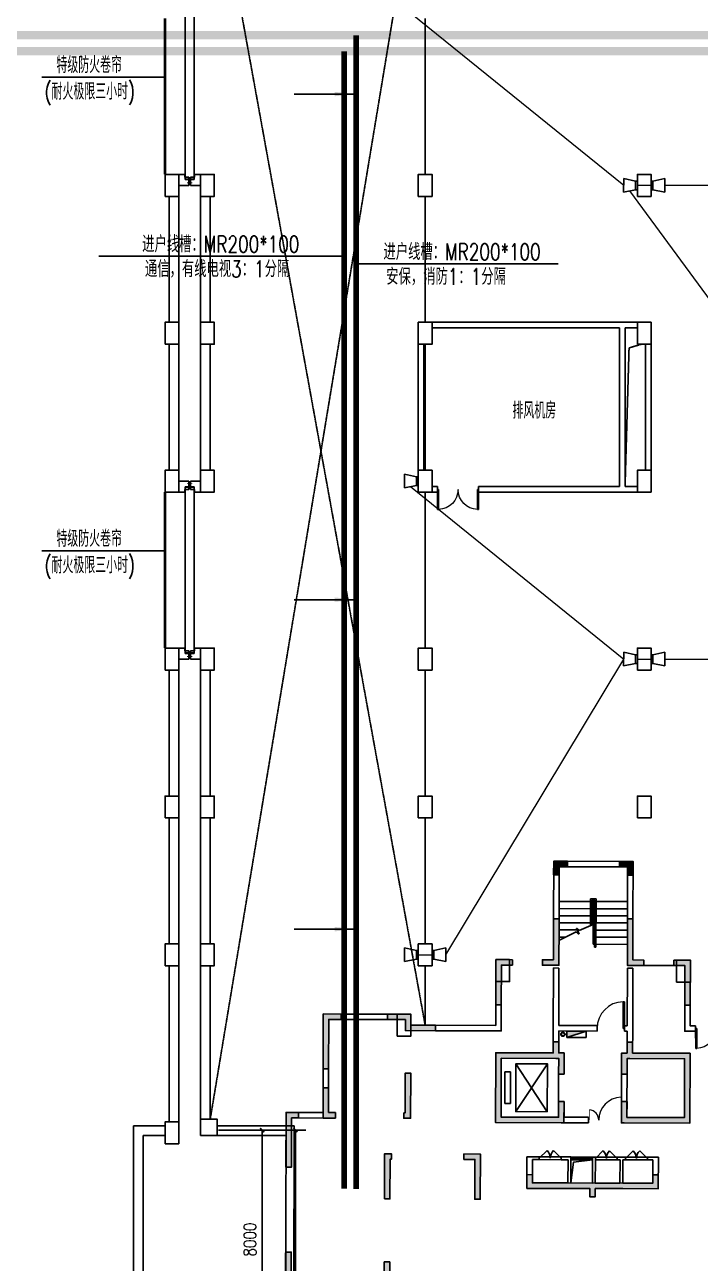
# Model space of a CAD drawing. Extents: x -781653 to 929899, y -295171 to 30012.
# Drawn here: x 326631 to 351299, y -183668 to -138438 of the extents above; entities that cross this region are included whole.
import ezdxf
from ezdxf.enums import TextEntityAlignment as Align

# ---------------------------------------------------------------- set-up
doc = ezdxf.new("R2010")
doc.units = 0
doc.header["$LTSCALE"] = 10
doc.header["$MEASUREMENT"] = 0
for name, pattern in [('BORDER', [1.75, 0.5, -0.25, 0.5, -0.25, 0, -0.25]), ('CENTER', [2, 1.25, -0.25, 0.25, -0.25]), ('DASH', [0.35, 0.25, -0.1]), ('DASHED', [0.75, 0.5, -0.25])]:
    doc.linetypes.add(name, pattern=pattern)
doc.layers.get('0').update_dxf_attribs({"linetype": 'CONTINUOUS'})
doc.layers.get('Defpoints').update_dxf_attribs({"linetype": 'CONTINUOUS'})
for name, color, linetype in [('A-STAIRS', 9, 'CONTINUOUS'), ('COLUMN', 1, 'CONTINUOUS'), ('DIM_ELEV', 3, 'CONTINUOUS'), ('DIM_SYMB', 3, 'CONTINUOUS'), ('DOTE', 8, 'CENTER'), ('HT-TEXT', 7, 'CONTINUOUS'), ('JPS-X', 1, 'BORDER'), ('JPS-XHS', 7, 'CONTINUOUS'), ('LVTRY', 6, 'CONTINUOUS'), ('PUB_DIM', 3, 'CONTINUOUS'), ('RD-equip', 3, 'CONTINUOUS'), ('RD-text', 4, 'CONTINUOUS'), ('solid', 252, 'CONTINUOUS'), ('STAIR', 9, 'CONTINUOUS'), ('TEXT', 7, 'CONTINUOUS'), ('wall', 8, 'CONTINUOUS'), ('wall-jg', 7, 'CONTINUOUS'), ('WINDOW', 4, 'CONTINUOUS'), ('结构墙', 1, 'CONTINUOUS'), ('铺地', 30, 'CONTINUOUS')]:
    doc.layers.add(name, color=color, linetype=linetype)
doc.layers.add('RD-line', color=2, linetype='CONTINUOUS', lineweight=0)
doc.layers.get('DOTE').off()
doc.styles.add('_TEL_DIM', font='SIMPLEX', dxfattribs={"width": 0.8, "height": 3.5, "bigfont": 'HZTXT'})
doc.styles.add('DIM_FONT', font='SIMPLEX', dxfattribs={"width": 0.8, "bigfont": 'HZTXT'})
doc.styles.add('FS2', font='tjromans.shx', dxfattribs={"width": 0.8, "bigfont": 'tjhztxt.shx'})
doc.linetypes.add('BRA', pattern='A,2.8,-0.1,["B",_TEL_DIM,S=0.07,R=0,X=0,Y=-0.12],-0.25', length=3.15)
doc.dimstyles.new('DIMN300', dxfattribs={"dimscale": 3, "dimtxt": 300, "dimasz": 100, "dimexe": 250, "dimexo": 300, "dimgap": 150, "dimtad": 1, "dimdec": 0, "dimzin": 0, "dimdsep": 46, "dimtxsty": 'DIM_FONT', "dimblk": 'ARCHTICK', "dimcen": 0.09, "dimclrt": 7, "dimazin": 2, "dimtfac": 1, "dimtdec": 0, "dimtix": 1, "dimtmove": 2, "dimatfit": 3, "dimfxl": 0, "dimtolj": 1, "dimtzin": 0, "dimarcsym": 0})

# ---------------------------------------------------------------- blocks, each defined once
blk = doc.blocks.new('DXHS')
at = {"layer": 'JPS-XHS'}
blk.add_hatch(color=256, dxfattribs=at).paths.add_polyline_path([(-350, 240), (-350, 0), (350, 0)])
at = {"layer": 'JPS-XHS', "linetype": 'Continuous'}
for p, q in [((-350, 240), (-350, 0)), ((-350, 240), (350, 240)), ((-350, 0), (350, 0)), ((350, 240), (350, 0))]:
    blk.add_line(p, q, dxfattribs=at)
at = {"layer": 'JPS-XHS'}
blk.add_line((-350, 240), (350, 0), dxfattribs=at)
blk = doc.blocks.new('FF')
at = {"linetype": 'Continuous'}
for radius in [75, 60]:
    blk.add_circle((0, 0), radius, dxfattribs=at)
blk = doc.blocks.new('$DorLib2D$00000001')
for p, q in [((0.45, 0.975), (0.5, 0.975)), ((0.45, 0), (0.45, 0.975)), ((0.5, 0), (0.5, 0.975)), ((0.5, 0), (0.45, 0))]:
    blk.add_line(p, q)
at = {"lineweight": 13}
blk.add_arc((0.475, 0), 0.975, 91.4693, 180, dxfattribs=at)
blk = doc.blocks.new('$DorLib2D$00000116')
at = {"color": 0}
for p, q in [((-0.5, 0), (-0.146, 0.354)), ((0.5, 0), (0.146, 0.354))]:
    blk.add_line(p, q, dxfattribs=at)
for centre, start, end in [((-0.5, 0), 0, 45), ((0.5, 0), 135, 180)]:
    blk.add_arc(centre, 0.5, start, end, dxfattribs=at)
blk = doc.blocks.new('$WINLIB2D$00000001')
for p, q in [((-0.5, 0.5), (0.5, 0.5)), ((-0.5, 0.5), (-0.5, -0.5)), ((0.5, 0.167), (-0.5, 0.167)), ((0.5, -0.5), (0.5, 0.5)), ((0.5, -0.167), (-0.5, -0.167)), ((-0.5, -0.5), (0.5, -0.5))]:
    blk.add_line(p, q)
blk = doc.blocks.new('$DorLib2D$00000025')
at = {"const_width": 0.02}
for points in [[(0.481, -0.001), (0.481, 0.691)], [(-0.481, 0.001), (-0.481, 0.308)]]:
    blk.add_lwpolyline(points, dxfattribs=at)
at = {"lineweight": 13}
for centre, radius, start, end in [((0.505, -0.002), 0.699, 91.9397, 179.7238), ((-0.501, 0.003), 0.307, 359.7899, 85.7508)]:
    blk.add_arc(centre, radius, start, end, dxfattribs=at)
blk = doc.blocks.new('A$C5AD35C69')
at = {"layer": 'solid'}
for points in [[(9950, 8925), (10150, 8925), (10150, 9700), (9950, 9700), (9950, 10100), (9750, 10100), (9750, 9700), (7650, 9700), (7650, 7150), (10150, 7150), (10150, 7925), (9950, 7925), (9950, 7350), (7850, 7350), (7850, 9500), (9950, 9500)], [(12450, 8925), (12250, 8925), (12250, 9700), (12450, 9700), (12450, 10100), (12650, 10100), (12650, 9700), (14750, 9700), (14750, 7150), (12250, 7150), (12250, 7925), (12450, 7925), (12450, 7350), (14550, 7350), (14550, 9500), (12450, 9500)], [(9000, 4950), (9000, 5250), (8800, 5250), (8800, 4750), (11100, 4750), (11100, 4450), (11300, 4450), (11300, 4750), (13600, 4750), (13600, 5250), (13400, 5250), (13400, 4950)]]:
    blk.add_hatch(color=8, dxfattribs=at).paths.add_polyline_path(points)
at = {"layer": 'DIM_SYMB', "color": 8}
blk.add_lwpolyline([(11850, 13670, 0, 0, 0), (11850, 15593, 0, 0, 0), (10550, 15593, 0, 0, 0), (10550, 14750, 80, 0, 0), (10550, 14450, 0, 0, 0)], format="xyseb", dxfattribs=at)
at = {"layer": 'JPS-X', "color": 8, "const_width": 50}
blk.add_lwpolyline([(10175, 10380), (10250, 10380)], dxfattribs=at)
at = {"layer": 'LVTRY', "color": 8}
blk.add_lwpolyline([(10400, 4950), (10498, 5706), (11200, 5800)], dxfattribs=at)
at = {"layer": 'STAIR', "color": 8}
for p, q in [((11100, 15230), (9950, 15230)), ((11100, 14970), (9950, 14970)), ((11100, 15330), (11100, 14352)), ((11300, 15330), (11100, 15330)), ((11150, 15280), (11150, 14374)), ((11250, 15280), (11150, 15280)), ((11200, 15230), (11150, 15230)), ((11200, 14970), (11150, 14970)), ((11200, 15230), (11200, 14397)), ((11200, 15230), (11250, 15230)), ((11200, 15230), (11200, 13670)), ((11200, 14970), (11250, 14970)), ((11250, 15280), (11250, 13570)), ((11300, 15330), (11300, 13570)), ((11300, 15230), (12450, 15230)), ((11300, 14970), (12450, 14970)), ((11100, 14710), (9950, 14710)), ((11200, 14710), (11150, 14710)), ((11200, 14710), (11250, 14710)), ((11300, 14710), (12450, 14710)), ((11100, 14450), (9950, 14450)), ((10613, 14190), (9950, 14190)), ((9950, 13804), (10582, 14119)), ((10582, 14119), (10688, 14037)), ((10583, 14253), (10689, 14172)), ((10688, 14037), (10583, 14253)), ((10689, 14172), (11200, 14397)), ((11200, 14450), (11150, 14450)), ((11200, 14450), (11250, 14450)), ((11200, 14190), (11250, 14190)), ((11300, 14450), (12450, 14450)), ((11300, 14190), (12450, 14190)), ((10203, 13930), (9950, 13930)), ((11200, 13930), (11250, 13930)), ((11200, 13670), (11250, 13670)), ((11250, 13570), (11300, 13570)), ((11300, 13930), (12450, 13930)), ((11300, 13670), (12450, 13670)), ((8390, 9300), (9540, 7550)), ((8390, 7550), (9540, 9300)), ((9950, 8925), (9950, 7925)), ((10050, 5900), (9250, 5900)), ((12100, 5900), (11300, 5900)), ((13200, 5900), (12400, 5900)), ((9250, 5800), (10050, 5800)), ((11300, 5800), (12100, 5800)), ((12400, 5800), (13200, 5800))]:
    blk.add_line(p, q, dxfattribs=at)
for points in [[(9540, 7550), (9540, 9300), (8390, 9300), (8390, 7550)], [(8190, 7850), (8190, 9000), (7990, 9000), (7990, 7850)]]:
    blk.add_lwpolyline(points, close=True, dxfattribs=at)
at = {"layer": 'wall', "color": 8}
for p, q in [((9750, 12800), (9750, 10600)), ((9950, 12800), (9750, 12800)), ((9950, 12800), (9950, 10700)), ((12450, 10700), (12450, 12800)), ((12450, 12800), (12650, 12800)), ((12650, 10600), (12650, 12800)), ((9750, 10600), (9750, 9700)), ((11350, 10700), (9950, 10700)), ((9950, 10500), (11350, 10500)), ((9950, 10500), (9950, 9700)), ((11350, 10500), (11350, 10700)), ((12450, 10700), (12350, 10700)), ((12350, 10700), (12350, 10500)), ((12350, 10500), (12450, 10500)), ((12450, 9700), (12450, 10500)), ((12650, 9700), (12650, 10600)), ((7650, 9700), (7650, 7150)), ((9750, 9700), (7650, 9700)), ((7850, 9500), (7850, 7350)), ((9850, 9500), (7850, 9500)), ((9950, 9500), (9850, 9500)), ((10150, 9700), (9950, 9700)), ((9950, 9500), (9950, 8925)), ((10150, 8925), (10150, 9700)), ((12250, 9700), (12450, 9700)), ((12250, 9700), (12250, 7350)), ((12450, 9500), (12550, 9500)), ((12450, 9500), (12450, 7350)), ((12550, 9500), (14550, 9500)), ((12650, 9700), (14750, 9700)), ((14550, 9500), (14550, 7350)), ((14750, 9700), (14750, 7150)), ((9950, 8925), (10150, 8925)), ((10150, 7925), (9950, 7925)), ((9950, 7925), (9950, 7350)), ((10150, 7350), (10150, 7925)), ((7850, 7350), (9950, 7350)), ((11050, 7350), (10150, 7350)), ((11050, 7150), (11050, 7350)), ((12250, 7350), (12250, 7150)), ((14550, 7350), (12450, 7350)), ((7650, 7150), (10058, 7150)), ((10050, 7150), (11050, 7150)), ((12250, 7150), (12350, 7150)), ((14750, 7150), (12342, 7150)), ((8800, 5900), (8800, 4750)), ((9250, 5900), (8800, 5900)), ((9250, 5800), (9250, 5900)), ((10400, 5900), (10050, 5900)), ((10050, 5900), (10050, 5800)), ((10400, 5800), (10400, 5900)), ((11300, 5900), (11200, 5900)), ((11200, 5900), (11200, 5800)), ((11300, 5800), (11300, 5900)), ((12300, 5900), (12100, 5900)), ((12100, 5900), (12100, 5800)), ((12400, 5900), (12300, 5900)), ((12400, 5800), (12400, 5900)), ((13600, 5900), (13200, 5900)), ((13200, 5900), (13200, 5800)), ((13600, 5900), (13600, 4750)), ((9000, 5800), (9000, 4950)), ((9000, 5800), (9250, 5800)), ((10050, 5800), (10300, 5800)), ((10300, 5800), (10300, 4950)), ((10400, 5800), (10400, 4950)), ((11200, 5800), (11200, 4950)), ((11300, 5800), (11300, 4950)), ((12100, 5800), (12200, 5800)), ((12200, 5800), (12200, 4950)), ((12300, 5800), (12300, 4950)), ((12300, 5800), (12400, 5800)), ((13200, 5800), (13400, 5800)), ((13400, 5800), (13400, 4950)), ((8800, 4750), (10400, 4750)), ((9000, 4950), (10300, 4950)), ((10400, 4950), (11200, 4950)), ((10400, 4750), (11100, 4750)), ((11100, 4750), (11100, 4450)), ((11200, 4950), (11200, 4950)), ((11300, 4950), (12200, 4950)), ((11300, 4750), (12300, 4750)), ((11300, 4750), (11300, 4450)), ((11300, 4750), (11300, 4750)), ((12300, 4950), (13400, 4950)), ((12300, 4750), (13600, 4750)), ((11300, 4450), (11100, 4450))]:
    blk.add_line(p, q, dxfattribs=at)
at = {"layer": 'wall-jg', "color": 8}
for points in [[(9950, 8925), (10150, 8925), (10150, 9700), (9950, 9700), (9950, 10100), (9750, 10100), (9750, 9700), (7650, 9700), (7650, 7150), (10150, 7150), (10150, 7925), (9950, 7925), (9950, 7350), (7850, 7350), (7850, 9500), (9950, 9500), (9950, 8925)], [(12450, 8925), (12250, 8925), (12250, 9700), (12450, 9700), (12450, 10100), (12650, 10100), (12650, 9700), (14750, 9700), (14750, 7150), (12250, 7150), (12250, 7925), (12450, 7925), (12450, 7350), (14550, 7350), (14550, 9500), (12450, 9500), (12450, 8925)], [(13400, 5250), (13600, 5250), (13600, 4750), (11300, 4750), (11300, 4450), (11100, 4450), (11100, 4750), (8800, 4750), (8800, 5250), (9000, 5250), (9000, 4950), (13400, 4950), (13400, 5250)]]:
    blk.add_lwpolyline(points, dxfattribs=at)
at = {"layer": 'WINDOW', "color": 8, "linetype": 'DASH'}
for p, q in [((10150, 8925), (9950, 8925)), ((9950, 7925), (10150, 7925))]:
    blk.add_line(p, q, dxfattribs=at)
at = {"layer": 'JPS-X', "color": 8}
blk.add_blockref('FF', (10100, 10380), dxfattribs=at)
at = {"layer": 'JPS-XHS', "color": 8, "xscale": -1, "rotation": 180}
blk.add_blockref('DXHS', (10600, 10500), dxfattribs=at)
at = {"layer": 'WINDOW', "color": 8}
for name, p, xscale, yscale, zscale in [('$DorLib2D$00000001', (11850, 10600), 999.9999999999999, 999.9999999999999, -1000), ('$DorLib2D$00000025', (11650, 7250), 1200, 1200, -1200), ('$DorLib2D$00000116', (11700, 5850), -800.0000000000001, 800.0000000000001, -800), ('$DorLib2D$00000116', (12800, 5850), 800.0000000000001, 800.0000000000001, 800)]:
    blk.add_blockref(name, p, dxfattribs=dict(at, xscale=xscale, yscale=yscale, zscale=zscale))
at = {"layer": 'WINDOW', "color": 8, "zscale": 800}
for name, p, xscale, yscale, rotation in [('$DorLib2D$00000116', (9650, 5850), 800, 800, 359.9999999999978), ('$WINLIB2D$00000001', (10800, 5850), -800.0000000000001, 100, 180)]:
    blk.add_blockref(name, p, dxfattribs=dict(at, xscale=xscale, yscale=yscale, rotation=rotation))
blk = doc.blocks.new('A$C57C73F62')
at = {"layer": 'solid'}
h = blk.add_hatch(color=256, dxfattribs=at)
h.paths.add_polyline_path([(9850, 16700), (9750, 16700), (9750, 16600), (9850, 16600)])
h.paths.add_polyline_path([(10250, 16700), (9850, 16700), (9850, 16600), (10250, 16600)])
h.paths.add_polyline_path([(10250, 16600), (9850, 16600), (9850, 16200), (9950, 16200), (9950, 16500), (10250, 16500)])
h.paths.add_polyline_path([(9850, 16600), (9750, 16600), (9750, 16200), (9850, 16200)])
h = blk.add_hatch(color=256, dxfattribs=at)
h.paths.add_polyline_path([(12550, 16700), (12150, 16700), (12150, 16600), (12550, 16600)])
h.paths.add_polyline_path([(12650, 16700), (12550, 16700), (12550, 16600), (12650, 16600)])
h.paths.add_polyline_path([(12650, 16600), (12550, 16600), (12550, 16200), (12650, 16200)])
h.paths.add_polyline_path([(12550, 16600), (12150, 16600), (12150, 16500), (12450, 16500), (12450, 16200), (12550, 16200)])
for points in [[(9350, 13100), (9350, 12900), (9950, 12900), (9950, 14400), (9950, 14600), (9750, 14600), (9750, 13100)], [(12650, 13100), (12650, 14600), (12450, 14600), (12450, 14400), (12450, 12900), (13050, 12900), (13050, 13100)], [(7650, 13100), (7650, 11450), (7850, 11450), (7850, 12900), (8250, 12900), (8250, 13100)], [(14550, 12900), (14550, 11450), (14750, 11450), (14750, 13100), (14150, 13100), (14150, 12900)], [(1350, 11100), (1350, 9100), (1550, 9100), (1550, 10900), (2000, 10900), (2000, 11100)], [(4550, 10700), (4550, 11100), (3700, 11100), (3700, 10900), (4350, 10900), (4350, 10500), (5450, 10500), (5450, 10700)], [(9950, 8925), (10150, 8925), (10150, 9700), (9950, 9700), (9950, 10100), (9750, 10100), (9750, 9700), (7650, 9700), (7650, 7150), (10150, 7150), (10150, 7925), (9950, 7925), (9950, 7350), (7850, 7350), (7850, 9500), (9950, 9500)], [(12450, 8925), (12250, 8925), (12250, 9700), (12450, 9700), (12450, 10100), (12650, 10100), (12650, 9700), (14750, 9700), (14750, 7150), (12250, 7150), (12250, 7925), (12450, 7925), (12450, 7350), (14550, 7350), (14550, 9500), (12450, 9500)], [(4350, 7500), (4300, 7500), (4300, 7300), (4550, 7300), (4550, 8950), (4350, 8950)], [(1550, 7500), (1550, 8400), (1350, 8400), (1350, 7300), (1800, 7300), (1800, 7500)], [(0, 7500), (0, 5500), (200, 5500), (200, 7300), (450, 7300), (450, 7500)], [(3800, 5800), (3850, 5800), (3850, 6000), (3600, 6000), (3600, 4350), (3800, 4350)], [(6900, 5800), (6900, 4350), (7100, 4350), (7100, 6000), (6500, 6000), (6500, 5800)], [(9000, 4950), (9000, 5250), (8800, 5250), (8800, 4750), (11100, 4750), (11100, 4450), (11300, 4450), (11300, 4750), (13600, 4750), (13600, 5250), (13400, 5250), (13400, 4950)], [(1000, 400), (1000, 600), (200, 600), (200, 2400), (0, 2400), (0, 400)], [(2800, 600), (2800, 400), (3800, 400), (3800, 1300), (4100, 1300), (4100, 1500), (3800, 1500), (3800, 2050), (3600, 2050), (3600, 600)]]:
    blk.add_hatch(color=256, dxfattribs=at).paths.add_polyline_path(points)
at = {"layer": 'wall-jg'}
for points in [[(9750, 16200), (9950, 16200), (9950, 16500), (10250, 16500), (10250, 16700), (9750, 16700), (9750, 16200)], [(12650, 16200), (12450, 16200), (12450, 16500), (12150, 16500), (12150, 16700), (12650, 16700), (12650, 16200)], [(8250, 13100), (7650, 13100), (7650, 11450), (7850, 11450), (7850, 12900), (8250, 12900), (8250, 13100)], [(14150, 13100), (14750, 13100), (14750, 11450), (14550, 11450), (14550, 12900), (14150, 12900), (14150, 13100)], [(9950, 8925), (10150, 8925), (10150, 9700), (9950, 9700), (9950, 10100), (9750, 10100), (9750, 9700), (7650, 9700), (7650, 7150), (10150, 7150), (10150, 7925), (9950, 7925), (9950, 7350), (7850, 7350), (7850, 9500), (9950, 9500), (9950, 8925)], [(12450, 8925), (12250, 8925), (12250, 9700), (12450, 9700), (12450, 10100), (12650, 10100), (12650, 9700), (14750, 9700), (14750, 7150), (12250, 7150), (12250, 7925), (12450, 7925), (12450, 7350), (14550, 7350), (14550, 9500), (12450, 9500), (12450, 8925)], [(4300, 7500), (4300, 7300), (4550, 7300), (4550, 8950), (4350, 8950), (4350, 7500), (4300, 7500)], [(3600, 4350), (3800, 4350), (3800, 5800), (3850, 5800), (3850, 6000), (3600, 6000), (3600, 4350)], [(13400, 5250), (13600, 5250), (13600, 4750), (11300, 4750), (11300, 4450), (11100, 4450), (11100, 4750), (8800, 4750), (8800, 5250), (9000, 5250), (9000, 4950), (13400, 4950), (13400, 5250)], [(0, 400), (1000, 400), (1000, 600), (200, 600), (200, 2400), (0, 2400), (0, 400)], [(3800, 1500), (3800, 2050), (3600, 2050), (3600, 600), (2800, 600), (2800, 400), (3800, 400), (3800, 1300), (4100, 1300), (4100, 1500), (3800, 1500)]]:
    blk.add_lwpolyline(points, dxfattribs=at)
for points in [[(9750, 14600), (9750, 13100), (9350, 13100), (9350, 12900), (9950, 12900), (9950, 14400), (9950, 14400), (9950, 14600)], [(12450, 14600), (12650, 14600), (12650, 13100), (13050, 13100), (13050, 12900), (12450, 12900), (12450, 14400), (12450, 14400)], [(1350, 11100), (1350, 9100), (1550, 9100), (1550, 10900), (2000, 10900), (2000, 11100)], [(5450, 10500), (4350, 10500), (4350, 10900), (3700, 10900), (3700, 11100), (4550, 11100), (4550, 10700), (5450, 10700)], [(1550, 7500), (1800, 7500), (1800, 7300), (1350, 7300), (1350, 8400), (1550, 8400)], [(450, 7300), (200, 7300), (200, 5500), (0, 5500), (0, 7500), (450, 7500)], [(6500, 6000), (6500, 5800), (6900, 5800), (6900, 4350), (7100, 4350), (7100, 6000)]]:
    blk.add_lwpolyline(points, close=True, dxfattribs=at)
blk = doc.blocks.new('$DorLib2D$00000002')
for p, q in [((-0.5, 0), (-0.5, 0.4875)), ((-0.475, 0.4875), (-0.5, 0.4875)), ((-0.475, 0), (-0.475, 0.4875)), ((0.475, 0), (0.475, 0.4875)), ((0.475, 0.4875), (0.5, 0.4875)), ((0.5, 0), (0.5, 0.4875)), ((-0.5, 0), (-0.475, 0)), ((0.5, 0), (0.475, 0))]:
    blk.add_line(p, q)
at = {"lineweight": 13}
for centre, start, end in [((-0.4875, 0), 0, 88.53072), ((0.4875, 0), 91.46928, 180)]:
    blk.add_arc(centre, 0.4875, start, end, dxfattribs=at)
blk = doc.blocks.new('_ARROW')
blk.add_solid([(0, 0), (-1, 0.1), (-1, -0.1)])
blk = doc.blocks.new('A$C0FE76EBE')
at = {"layer": 'COLUMN'}
for points in [[(-95437, 41447), (-94937, 41447), (-94937, 42247), (-95437, 42247)], [(-94137, 41447), (-93637, 41447), (-93637, 42247), (-94137, 42247)], [(-86187, 41447), (-85687, 41447), (-85687, 42247), (-86187, 42247)], [(-78187, 41447), (-77687, 41447), (-77687, 42247), (-78187, 42247)], [(-95437, 36047), (-94937, 36047), (-94937, 36847), (-95437, 36847)], [(-94137, 36047), (-93637, 36047), (-93637, 36847), (-94137, 36847)], [(-86187, 36047), (-85687, 36047), (-85687, 36847), (-86187, 36847)], [(-78187, 36047), (-77687, 36047), (-77687, 36847), (-78187, 36847)], [(-95437, 30647), (-94937, 30647), (-94937, 31447), (-95437, 31447)], [(-94137, 30647), (-93637, 30647), (-93637, 31447), (-94137, 31447)], [(-86187, 30647), (-85687, 30647), (-85687, 31447), (-86187, 31447)], [(-78187, 30647), (-77687, 30647), (-77687, 31447), (-78187, 31447)], [(-95437, 24147), (-94937, 24147), (-94937, 24947), (-95437, 24947)], [(-94137, 24147), (-93637, 24147), (-93637, 24947), (-94137, 24947)], [(-86187, 24147), (-85687, 24147), (-85687, 24947), (-86187, 24947)], [(-78187, 24147), (-77687, 24147), (-77687, 24947), (-78187, 24947)], [(-95437, 18747), (-94937, 18747), (-94937, 19547), (-95437, 19547)], [(-94137, 18747), (-93637, 18747), (-93637, 19547), (-94137, 19547)], [(-86187, 18747), (-85687, 18747), (-85687, 19547), (-86187, 19547)], [(-78187, 18747), (-77687, 18747), (-77687, 19547), (-78187, 19547)], [(-95437, 13347), (-94937, 13347), (-94937, 14147), (-95437, 14147)], [(-94137, 13347), (-93637, 13347), (-93637, 14147), (-94137, 14147)], [(-86187, 13347), (-85687, 13347), (-85687, 14147), (-86187, 14147)], [(-83352, 12772), (-82852, 12772), (-82852, 13572), (-83352, 13572)], [(-76752, 12754), (-76252, 12754), (-76252, 13554), (-76752, 13554)], [(-86957, 10779), (-86457, 10779), (-86457, 11579), (-86957, 11579)], [(-94137, 7147), (-93537, 7147), (-93537, 7747), (-94137, 7747)], [(-95437, 6847), (-94937, 6847), (-94937, 7647), (-95437, 7647)]]:
    blk.add_lwpolyline(points, close=True, dxfattribs=at)
at = {"layer": '结构墙'}
for p, q in [((-94937, 42247), (-94712, 42247)), ((-94712, 42147), (-94712, 42247)), ((-94712, 42147), (-94562, 42147)), ((-94562, 41847), (-94562, 42147)), ((-94512, 41847), (-94512, 42147)), ((-94512, 42147), (-94362, 42147)), ((-94362, 42147), (-94362, 42247)), ((-94362, 42247), (-94137, 42247)), ((-94937, 41847), (-94562, 41847)), ((-94512, 41847), (-94137, 41847)), ((-94937, 31047), (-94562, 31047)), ((-94562, 31047), (-94562, 30747)), ((-94512, 31047), (-94137, 31047)), ((-94512, 31047), (-94512, 30747)), ((-94937, 30647), (-94712, 30647)), ((-94712, 30747), (-94562, 30747)), ((-94712, 30747), (-94712, 30647)), ((-94512, 30747), (-94362, 30747)), ((-94362, 30747), (-94362, 30647)), ((-94362, 30647), (-94137, 30647)), ((-94937, 24947), (-94712, 24947)), ((-94712, 24847), (-94712, 24947)), ((-94362, 24847), (-94362, 24947)), ((-94362, 24947), (-94137, 24947)), ((-94937, 24547), (-94562, 24547)), ((-94712, 24847), (-94562, 24847)), ((-94562, 24547), (-94562, 24847)), ((-94512, 24547), (-94512, 24847)), ((-94512, 24847), (-94362, 24847)), ((-94512, 24547), (-94137, 24547)), ((-95437, 7497), (-96587, 7497)), ((-90717, 7497), (-93537, 7497)), ((-90717, 7497), (-90732, 1190)), ((-95437, 7147), (-96237, 7147)), ((-91018, 7147), (-94137, 7147)), ((-91018, 7147), (-91033, 891))]:
    blk.add_line(p, q, dxfattribs=at)
at = {"layer": '结构墙', "linetype": 'ByBlock'}
for p, q in [((-94937, 41647), (-94937, 31247)), ((-94137, 31247), (-94137, 41647)), ((-95287, 41447), (-95287, 36847)), ((-93787, 36847), (-93787, 41447)), ((-95287, 36047), (-95287, 31447)), ((-93787, 31447), (-93787, 36047)), ((-95287, 24147), (-95287, 19547)), ((-94937, 24347), (-94937, 7147)), ((-94137, 7147), (-94137, 24347)), ((-93787, 19547), (-93787, 24147)), ((-95287, 18747), (-95287, 14147)), ((-93787, 14147), (-93787, 18747)), ((-95287, 13347), (-95287, 7647)), ((-93787, 7747), (-93787, 13347)), ((-96587, 7497), (-96587, -353)), ((-96237, 7147), (-96237, -12653))]:
    blk.add_line(p, q, dxfattribs=at)
blk = doc.blocks.new('_ArchTick')
at = {"color": 0, "linetype": 'ByBlock', "const_width": 0.4}
blk.add_lwpolyline([(-0.5, -0.5), (0.5, 0.5)], dxfattribs=at)
blk = doc.blocks.new('*D153')
at = {"layer": 'Defpoints', "color": 0}
for p in [(158164, 63141), (160213, 63141), (158164, 55141)]:
    blk.add_point(p, dxfattribs=at)
at = {"layer": 'PUB_DIM', "color": 0, "lineweight": -2}
for p, q in [((158614, 63141), (160588, 63141)), ((160213, 55141), (160213, 63141)), ((158614, 55141), (160588, 55141))]:
    blk.add_line(p, q, dxfattribs=at)
at = {"layer": 'PUB_DIM', "color": 0, "lineweight": -2, "xscale": 150, "yscale": 150, "zscale": 150}
for p, rotation in [((160213, 63141), 90), ((160213, 55141), 270)]:
    blk.add_blockref('_ArchTick', p, dxfattribs=dict(at, rotation=rotation))
at = {"layer": 'PUB_DIM', "color": 7, "insert": (159763, 59141), "char_height": 450, "attachment_point": 5, "rotation": 90, "style": 'DIM_FONT'}
blk.add_mtext('\\A1;8000', dxfattribs=at)
blk = doc.blocks.new('*D158')
at = {"layer": 'Defpoints', "color": 0}
for p in [(158164, 63141), (161426, 63141), (158164, 22041)]:
    blk.add_point(p, dxfattribs=at)
at = {"layer": 'PUB_DIM', "color": 0, "lineweight": -2}
for p, q in [((158614, 63141), (161801, 63141)), ((161426, 22041), (161426, 63141)), ((158614, 22041), (161801, 22041))]:
    blk.add_line(p, q, dxfattribs=at)
at = {"layer": 'PUB_DIM', "color": 0, "lineweight": -2, "xscale": 150, "yscale": 150, "zscale": 150}
for p, rotation in [((161426, 63141), 90), ((161426, 22041), 270)]:
    blk.add_blockref('_ArchTick', p, dxfattribs=dict(at, rotation=rotation))
at = {"layer": 'PUB_DIM', "color": 7, "insert": (160976, 42591), "char_height": 450, "attachment_point": 5, "rotation": 90, "style": 'DIM_FONT'}
blk.add_mtext('\\A1;41100', dxfattribs=at)
blk = doc.blocks.new('adasdasdasd')
at = {"layer": 'RD-equip'}
for p, q in [((-154, 500), (-154, 430)), ((-154, 500), (159, 500)), ((159, 500), (159, 430)), ((-151, 430), (-251, 0)), ((-251, 0), (251, 0)), ((-154, 430), (159, 430)), ((251, 0), (158, 430))]:
    blk.add_line(p, q, dxfattribs=at)
blk = doc.blocks.new('A$C35934B5C')
at = {"layer": 'PUB_DIM'}
for base, p1, picture, middle in [((160213.1, 63140.6), (158164.2, 55140.6), '*D153', (159763.1, 59140.6)), ((161425.6, 63140.6), (158164.2, 22040.6), '*D158', (160975.6, 42590.6))]:
    dim = blk.add_linear_dim(base=base, p1=p1, p2=(158164.2, 63140.6), angle=90, dimstyle='DIMN300', override={"dimscale": 1.5}, dxfattribs=at)
    dim.commit()
    dim.dimension.update_dxf_attribs({"geometry": picture, "text_midpoint": middle})

msp = doc.modelspace()

# ---------------------------------------------------------------- linework, layer by layer
at = {"layer": 'A-STAIRS', "linetype": 'DASH', "ltscale": 5}
for p, q in [((341003.8, -132555.1), (333403.8, -178405.1)), ((341253.8, -174973.8), (333553.8, -132555.1))]:
    msp.add_line(p, q, dxfattribs=at)
at = {"layer": 'A-STAIRS', "linetype": 'DASH'}
msp.add_lwpolyline([(349153.8, -150105.1), (348700.3, -150239.1), (348553.8, -155305.1)], dxfattribs=at)
at = {"layer": 'DIM_ELEV', "linetype": 'ByBlock'}
for points in [[(338754.3, -140969.3), (336474.7, -140969.3)], [(338754.3, -159434.4), (336474.7, -159434.4)], [(338754.3, -171467.3), (336474.7, -171467.3)]]:
    msp.add_lwpolyline(points, dxfattribs=at)
at = {"layer": 'HT-TEXT'}
for p, q in [((327257.4, -140355.2, 0), (331753.8, -140355.2, 0)), ((327257.4, -157655.2, 0), (331753.8, -157655.2, 0))]:
    msp.add_line(p, q, dxfattribs=at)
at = {"layer": 'RD-line', "linetype": 'BRA', "ltscale": 0.8}
for p, q in [((340718.4, -138006.6), (348503.5, -144302)), ((348718.4, -144506.6), (356503.5, -155102)), ((349503.8, -144305.1), (349003.8, -144305.1)), ((364503.5, -144305.1), (350004, -144305.1)), ((340718.4, -155306.6), (348503.5, -161602)), ((342004, -172403.8), (348503.5, -161602)), ((349003.8, -161605.1), (349503.8, -161605.1)), ((350004, -161605.1), (364503.5, -161605.1))]:
    msp.add_line(p, q, dxfattribs=at)
at = {"layer": 'RD-line'}
msp.add_line((341003.8, -172405.1), (341503.8, -172404.5), dxfattribs=at)
at = {"layer": 'RD-line', "linetype": 'DASHED'}
for points, const_width in [([(453905.7, -138821.7), (217379, -138821.7)], 300), ([(338731.6, -138821.7), (338731.6, -180953.8)], 200)]:
    msp.add_lwpolyline(points, dxfattribs=dict(at, const_width=const_width))
at = {"layer": 'RD-line'}
for points, const_width in [([(453467.9, -139403.3), (216965.4, -139403.3)], 300), ([(338293.8, -139403.3), (338293.8, -180945.4)], 200)]:
    msp.add_lwpolyline(points, dxfattribs=dict(at, const_width=const_width))
at = {"layer": 'RD-text'}
for p, q in [((329330.7, -146886.3), (338293.8, -146886.3)), ((338731.6, -147167), (346106.4, -147167))]:
    msp.add_line(p, q, dxfattribs=at)
at = {"layer": 'STAIR'}
for p, q in [((332488.8, -144080.2, 0), (332488.8, -138015.1, 0)), ((332818.8, -144080.2, 0), (332818.8, -138015.1, 0)), ((341253.8, -138205.1), (341253.8, -143905.1)), ((332488.8, -144095.2, 0), (332488.8, -144080.2, 0)), ((332818.8, -144080.2, 0), (332488.8, -144080.2, 0)), ((332818.8, -144095.2, 0), (332488.8, -144095.2, 0)), ((332818.8, -144095.2, 0), (332818.8, -144080.2, 0)), ((341253.8, -144705.1), (341253.8, -149305.1)), ((341253.8, -150105.1), (341253.8, -154705.1)), ((332818.8, -155315.1, 0), (332488.8, -155315.1, 0)), ((332488.8, -155315.1, 0), (332488.8, -155330.1, 0)), ((332488.8, -161380.2, 0), (332488.8, -155315.1, 0)), ((332818.8, -155330.1, 0), (332488.8, -155330.1, 0)), ((332818.8, -155315.1, 0), (332818.8, -155330.1, 0)), ((332818.8, -161380.2, 0), (332818.8, -155315.1, 0)), ((341253.8, -155505.1), (341253.8, -161205.1)), ((332488.8, -161395.2, 0), (332488.8, -161380.2, 0)), ((332818.8, -161380.2, 0), (332488.8, -161380.2, 0)), ((332818.8, -161395.2, 0), (332488.8, -161395.2, 0)), ((332818.8, -161395.2, 0), (332818.8, -161380.2, 0)), ((341253.8, -162005.1), (341253.8, -166605.1)), ((341253.8, -167405.1), (341253.8, -172005.1)), ((341253.8, -172805.1), (341253.8, -174973.8))]:
    msp.add_line(p, q, dxfattribs=at)
at = {"layer": 'STAIR', "const_width": 30, "elevation": 0}
for points in [[(332553.8, -144210.2), (332753.8, -144210.2)], [(332553.8, -155200.1), (332753.8, -155200.1)], [(332553.8, -161510.2), (332753.8, -161510.2)]]:
    msp.add_lwpolyline(points, dxfattribs=at)
at = {"layer": 'wall'}
for p, q in [((349003.8, -149305.1), (341503.8, -149305.1)), ((348353.8, -149505.1), (341503.8, -149505.1)), ((348353.8, -155305.1), (348353.8, -149505.1)), ((349003.8, -149505.1), (348553.8, -149505.1)), ((348553.8, -155305.1), (348553.8, -149505.1)), ((341003.8, -150105.1), (341003.8, -154705.1)), ((341203.8, -150105.1), (341203.8, -154705.1)), ((349303.8, -154705.1), (349303.8, -150105.1)), ((349503.8, -154705.1), (349503.8, -150105.1)), ((341503.8, -155305.1), (341703.8, -155305.1)), ((341503.8, -155505.1), (341703.8, -155505.1)), ((343203.8, -155305.1), (348353.8, -155305.1)), ((343203.8, -155505.1), (349003.8, -155505.1)), ((348553.8, -155305.1), (349003.8, -155305.1)), ((349238.2, -172794), (350338.2, -172796.8)), ((338183.7, -174566), (339883.7, -174570.3)), ((338183.2, -174766), (339883.2, -174770.3)), ((351131.9, -174997.8), (351132.2, -175197.8)), ((337526.9, -177264.4), (337528.7, -176564.4)), ((337726.9, -177264.9), (337728.7, -176564.9)), ((336624.6, -178162.4), (337524.5, -178164.4)), ((336624.1, -178362.4), (337524.1, -178364.4))]:
    msp.add_line(p, q, dxfattribs=at)
at = {"layer": 'wall', "linetype": 'ByBlock'}
for p, q in [((341703.8, -155505.1), (341703.8, -155305.1)), ((343203.8, -155505.1), (343203.8, -155305.1))]:
    msp.add_line(p, q, dxfattribs=at)
at = {"layer": 'wall'}
for points in [[(345942.5, -171085.6), (345947.9, -168985.6), (348847.8, -168993), (348842.5, -171093)], [(346142.5, -171086.1), (346147.3, -169186.1), (348647.3, -169192.5), (348642.5, -171092.5)], [(341632.2, -175174.7), (344032.2, -175180.8), (344034.6, -174230.8)], [(341632.7, -174974.7), (343832.7, -174980.3), (343834.6, -174230.3)], [(350734.6, -174247.8), (350732.2, -175197.8), (351132.1, -175198.8)], [(350934.6, -174248.3), (350932.7, -174998.3), (351131.9, -174998.8)]]:
    msp.add_lwpolyline(points, dxfattribs=at)
at = {"layer": 'WINDOW', "linetype": 'DASH', "ltscale": 2, "const_width": 100}
for points in [[(331753.8, -138205.1), (331753.8, -143905.1)], [(331753.8, -155505.1), (331753.8, -161205.1)]]:
    msp.add_lwpolyline(points, dxfattribs=at)

# ---------------------------------------------------------------- block references
at = {"layer": 'DIM_ELEV', "linetype": 'ByBlock', "xscale": -800, "yscale": 799.9999999998568, "zscale": 799.9999999999998, "rotation": 180.000000126732}
for p in [(338754.3, -140969.3), (338754.3, -159434.4), (338754.3, -171467.3)]:
    msp.add_blockref('_ARROW', p, dxfattribs=at)
at = {"layer": 'DOTE', "color": 3}
msp.add_blockref('A$C35934B5C', (175089.6, -241945.8), dxfattribs=at)
at = {"layer": 'RD-equip', "rotation": 269.9204302749589}
for p in [(348503.5, -144302), (340503.5, -155102), (348503.5, -161602), (340503.5, -172402)]:
    msp.add_blockref('adasdasdasd', p, dxfattribs=at)
at = {"layer": 'RD-equip', "xscale": -1, "rotation": 90.0795697250411}
for p in [(350004, -144302), (350004, -161602), (342004, -172402)]:
    msp.add_blockref('adasdasdasd', p, dxfattribs=at)
at = {"layer": 'wall', "rotation": 359.8550520984393}
msp.add_blockref('A$C57C73F62', (336155.6, -185660.9), dxfattribs=at)
at = {"layer": 'WINDOW', "linetype": 'ByBlock', "xscale": -1500, "yscale": 1500, "zscale": 1500}
for p, rotation in [((342453.8, -155406.3), 179.999999999727), ((351882, -175093.6), 180.0639361753647)]:
    msp.add_blockref('$DorLib2D$00000002', p, dxfattribs=dict(at, rotation=rotation))
at = {"layer": '结构墙'}
msp.add_blockref('A$C0FE76EBE', (427190.6, -186151.8), dxfattribs=at)
at = {"layer": '铺地', "rotation": 359.8550520984796}
msp.add_blockref('A$C5AD35C69', (336155.6, -185660.9), dxfattribs=at)

# ---------------------------------------------------------------- texts
at = {"layer": 'RD-text', "style": '_TEL_DIM', "width": 0.75}
for s, p in [('进户线槽：MR200*100', (330918.2, -146749.3)), ('进户线槽：MR200*100', (339730.2, -147030)), ('通信，有线电视3：1分隔', (331019.5, -147654.6)), ('安保，消防1：1分隔', (339831.5, -147935.2))]:
    msp.add_text(s, height=600, dxfattribs=at).set_placement(p)
at = {"layer": 'TEXT', "style": 'FS2', "width": 0.7}
for p in [(328983.5, -140203.4, 0), (328983.5, -157503.4, 0)]:
    msp.add_text('特级防火卷帘', height=600, rotation=0.16112, dxfattribs=at).set_placement(p, align=Align.CENTER)
for s, p in [('(耐火极限三小时)', (327357.9, -141176.6)), ('排风机房', (344442.4, -152825.4)), ('(耐火极限三小时)', (327357.9, -158476.6))]:
    msp.add_text(s, height=600, rotation=0.16112, dxfattribs=at).set_placement(p)

doc.saveas('drawing.dxf')
